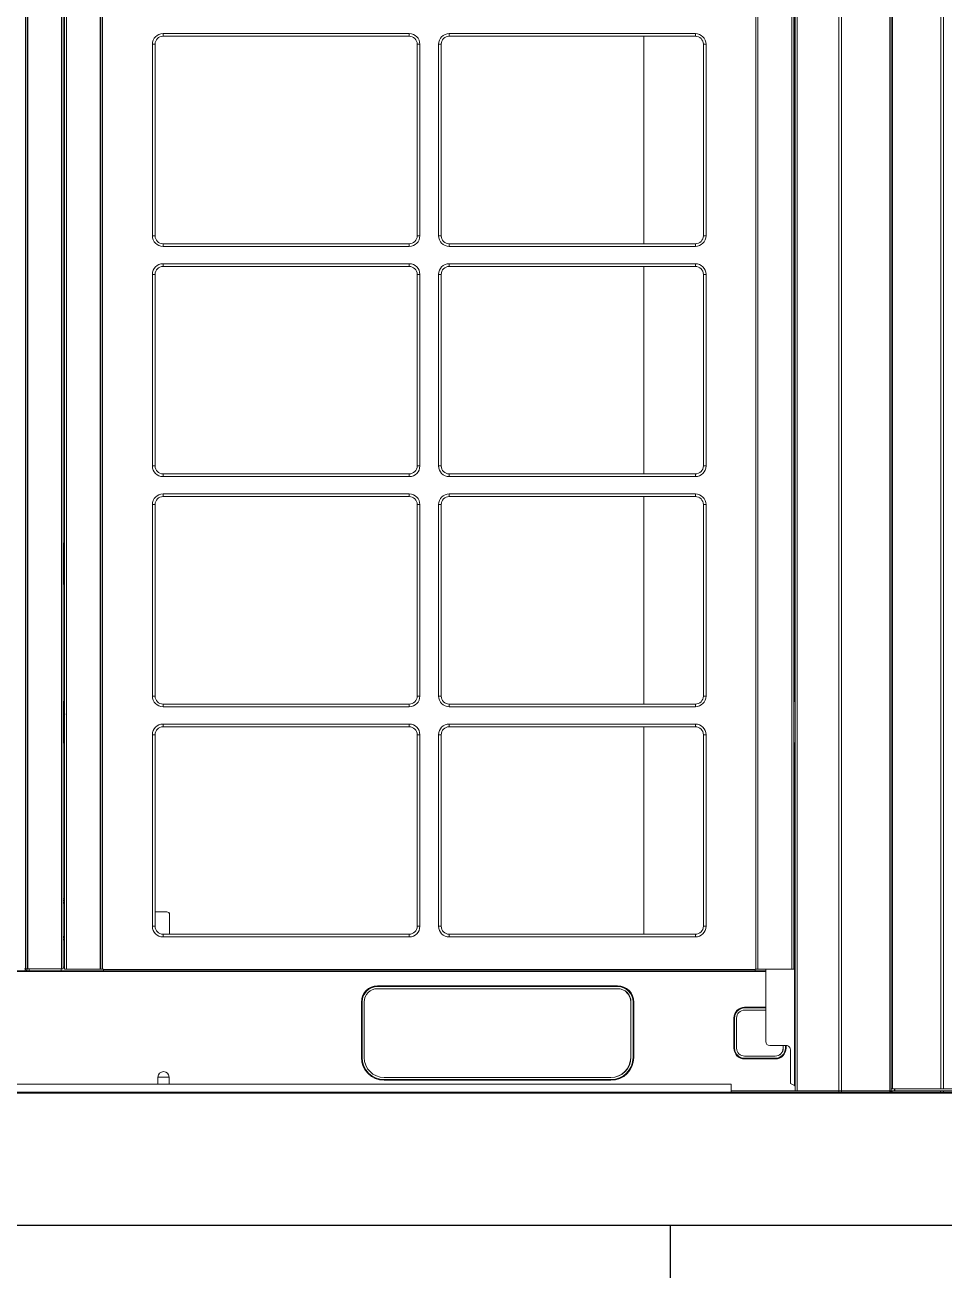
# Model space of a CAD drawing. Header units: millimetres. Extents: x 10547 to 11305, y 9897 to 10391.
# Drawn here: x 10906.71 to 10911.84, y 10362.49 to 10369.45 of the extents above; entities that cross this region are included whole.
import ezdxf

# ---------------------------------------------------------------- set-up
doc = ezdxf.new("R2010")
doc.units = ezdxf.units.MM
for name, color, linetype in [('EHP', 1, 'Continuous'), ('LG-AIRCON', 240, 'Continuous'), ('LG-RLRG', 3, 'Continuous'), ('에어컨', 15, 'Continuous')]:
    doc.layers.add(name, color=color, linetype=linetype)

# ---------------------------------------------------------------- blocks, each defined once
blk = doc.blocks.new('NEWUXA-1')
at = {"layer": 'LG-AIRCON', "color": 0, "linetype": 'Continuous', "lineweight": 13}
for p, q in [((-464.89, 1726.69), (-464.89, 3.3)), ((-465.1, 1.6), (-465, 1.6)), ((-465.1, 0), (-465.1, 1.6)), ((-465.1, 1.6), (-465.1, 0)), ((-465, 0), (-465.1, 0)), ((-465, 1.6), (-465, 1.6)), ((-465, 1.6), (-464.12, 1.6)), ((-465, 0), (-465, 1.6)), ((-465, 1.6), (-465, 0)), ((-465, 0), (-464.12, 0)), ((-465, 0), (-465, 0)), ((-464.12, 1.6), (-427.85, 1.6)), ((-464.12, 1.6), (-464.12, 0)), ((-427.85, 0), (-464.12, 0)), ((-427.74, 3.3), (-464.02, 3.3)), ((-462.3, 3.3), (-462.3, 3.2)), ((-462.3, 1.6), (-462.3, 3.3)), ((-462.3, 3.2), (-462.3, 1.6)), ((-462.2, 3.3), (-462.2, 3.2)), ((-462.2, 1.6), (-462.2, 3.3)), ((-462.2, 3.2), (-428.47, 3.2)), ((-462.2, 1.6), (-462.2, 3.2)), ((-427.85, 1.6), (-425.73, 1.6)), ((-427.85, 0), (-427.85, 1.6)), ((-425.73, 0), (-427.85, 0)), ((-348, 1.6), (-425.73, 1.6)), ((-425.73, 1.6), (-425.73, 0)), ((-348, 0), (-425.73, 0)), ((-394.39, 3.3), (-425.62, 3.3))]:
    blk.add_line(p, q, dxfattribs=at)
for points in [[(-427.74, 3.3), (-427.74, 37.78), (-427.74, 72.26), (-427.74, 106.75), (-427.74, 141.23), (-427.74, 175.71), (-427.74, 210.19), (-427.74, 244.67), (-427.74, 279.16), (-427.74, 313.64), (-427.74, 348.12), (-427.74, 382.6), (-427.74, 417.08), (-427.74, 451.57), (-427.74, 486.05), (-427.74, 520.53), (-427.74, 555.01), (-427.74, 589.5), (-427.74, 623.98), (-427.74, 658.46), (-427.74, 692.94), (-427.74, 727.42), (-427.74, 761.91), (-427.74, 796.39), (-427.74, 830.87)], [(-464.89, 3.3), (-464.89, 37.76), (-464.89, 72.23), (-464.89, 106.69), (-464.89, 141.16), (-464.89, 175.62), (-464.89, 210.09), (-464.89, 244.55), (-464.89, 279.02), (-464.89, 313.48), (-464.89, 347.95), (-464.89, 382.41), (-464.89, 416.88), (-464.89, 451.34), (-464.89, 485.81), (-464.89, 520.27), (-464.89, 554.73), (-464.89, 589.2), (-464.89, 623.66), (-464.89, 658.13), (-464.89, 692.59), (-464.89, 727.06), (-464.89, 761.52), (-464.89, 795.99), (-464.89, 830.45)], [(-464.02, 830.56), (-464.02, 796.09), (-464.02, 761.62), (-464.02, 727.15), (-464.02, 692.68), (-464.02, 658.21), (-464.02, 623.74), (-464.02, 589.27), (-464.02, 554.81), (-464.02, 520.34), (-464.02, 485.87), (-464.02, 451.4), (-464.02, 416.93), (-464.02, 382.46), (-464.02, 347.99), (-464.02, 313.52), (-464.02, 279.05), (-464.02, 244.58), (-464.02, 210.11), (-464.02, 175.64), (-464.02, 141.18), (-464.02, 106.71), (-464.02, 72.24), (-464.02, 37.77), (-464.02, 3.3)], [(-425.62, 830.57), (-425.62, 796.1), (-425.62, 761.63), (-425.62, 727.16), (-425.62, 692.69), (-425.62, 658.22), (-425.62, 623.75), (-425.62, 589.28), (-425.62, 554.81), (-425.62, 520.34), (-425.62, 485.87), (-425.62, 451.4), (-425.62, 416.93), (-425.62, 382.46), (-425.62, 348), (-425.62, 313.53), (-425.62, 279.06), (-425.62, 244.59), (-425.62, 210.12), (-425.62, 175.65), (-425.62, 141.18), (-425.62, 106.71), (-425.62, 72.24), (-425.62, 37.77), (-425.62, 3.3)], [(-464.02, 3.3), (-464.05, 3.3), (-464.09, 3.3), (-464.12, 3.3), (-464.15, 3.3), (-464.18, 3.3), (-464.21, 3.3), (-464.25, 3.3), (-464.27, 3.3), (-464.3, 3.3), (-464.33, 3.3), (-464.36, 3.3), (-464.39, 3.3), (-464.41, 3.3), (-464.44, 3.3), (-464.46, 3.3), (-464.49, 3.3), (-464.51, 3.3), (-464.54, 3.3), (-464.56, 3.3), (-464.58, 3.3), (-464.6, 3.3), (-464.62, 3.3), (-464.64, 3.3), (-464.66, 3.3), (-464.68, 3.3), (-464.69, 3.3), (-464.71, 3.3), (-464.72, 3.3), (-464.74, 3.3), (-464.75, 3.3), (-464.77, 3.3), (-464.78, 3.3), (-464.79, 3.3), (-464.81, 3.3), (-464.82, 3.3), (-464.83, 3.3), (-464.84, 3.3), (-464.84, 3.3), (-464.85, 3.3), (-464.86, 3.3), (-464.87, 3.3), (-464.87, 3.3), (-464.88, 3.3), (-464.88, 3.3), (-464.89, 3.3), (-464.89, 3.3), (-464.89, 3.3), (-464.89, 3.3), (-464.89, 3.3), (-464.9, 3.3)], [(-425.62, 3.3), (-425.67, 3.3), (-425.72, 3.3), (-425.77, 3.3), (-425.82, 3.3), (-425.87, 3.3), (-425.92, 3.3), (-425.96, 3.3), (-426.01, 3.3), (-426.06, 3.3), (-426.11, 3.3), (-426.15, 3.3), (-426.2, 3.3), (-426.24, 3.3), (-426.29, 3.3), (-426.34, 3.3), (-426.38, 3.3), (-426.43, 3.3), (-426.47, 3.3), (-426.51, 3.3), (-426.56, 3.3), (-426.6, 3.3), (-426.65, 3.3), (-426.69, 3.3), (-426.73, 3.3), (-426.77, 3.3), (-426.82, 3.3), (-426.86, 3.3), (-426.9, 3.3), (-426.94, 3.3), (-426.98, 3.3), (-427.02, 3.3), (-427.06, 3.3), (-427.1, 3.3), (-427.14, 3.3), (-427.18, 3.3), (-427.22, 3.3), (-427.26, 3.3), (-427.3, 3.3), (-427.34, 3.3), (-427.38, 3.3), (-427.42, 3.3), (-427.45, 3.3), (-427.49, 3.3), (-427.53, 3.3), (-427.56, 3.3), (-427.6, 3.3), (-427.64, 3.3), (-427.67, 3.3), (-427.71, 3.3), (-427.74, 3.3)]]:
    blk.add_lwpolyline(points, dxfattribs=at)
blk = doc.blocks.new('NEWUXB-1')
at = {"layer": 'LG-AIRCON', "color": 0, "linetype": 'Continuous', "lineweight": 13}
for p, q in [((-28.8, 93.3), (-28.8, 1724.9)), ((-27.5, 1724.9), (-27.5, 93.3)), ((-27, 1724.9), (-27, 93.3)), ((-1.8, 93.3), (-1.8, 1724.9)), ((-0.5, 1724.89), (-0.5, 93.3)), ((0.5, 93), (0.5, 1724.88)), ((1.8, 1724.88), (1.8, 93)), ((27, 93), (27, 1724.88)), ((27.5, 93), (27.5, 1724.88)), ((28.8, 1724.88), (28.8, 93)), ((518.7, 93), (518.7, 1724.88)), ((520, 1724.88), (520, 93)), ((545.7, 93), (545.7, 1724.88)), ((547, 1724.88), (547, 93)), ((548, 1.6), (548, 1724.89)), ((549.5, 1724.89), (549.5, 1.6)), ((547.5, 293.6), (547.5, 1432.6)), ((74.25, 794.3), (258.75, 794.3)), ((74.25, 794.3), (74.25, 792.3)), ((258.75, 794.3), (258.75, 792.3)), ((288.75, 794.3), (473.25, 794.3)), ((288.75, 794.3), (288.75, 792.3)), ((473.25, 794.3), (473.25, 792.3)), ((66.25, 642.75), (66.25, 786.3)), ((68.25, 786.3), (66.25, 786.3)), ((68.25, 642.75), (68.25, 786.3)), ((74.25, 792.3), (258.75, 792.3)), ((266.75, 786.3), (264.75, 786.3)), ((264.75, 786.3), (264.75, 642.75)), ((266.75, 786.3), (266.75, 642.75)), ((280.75, 642.75), (280.75, 786.3)), ((282.75, 786.3), (280.75, 786.3)), ((282.75, 642.75), (282.75, 786.3)), ((288.75, 792.3), (473.25, 792.3)), ((434.76, 792.29), (434.76, 636.75)), ((481.25, 786.3), (479.25, 786.3)), ((479.25, 786.3), (479.25, 642.75)), ((481.25, 786.3), (481.25, 642.75)), ((68.25, 642.75), (66.25, 642.75)), ((74.25, 636.75), (74.25, 634.75)), ((258.75, 636.75), (74.25, 636.75)), ((258.75, 636.75), (258.75, 634.75)), ((266.75, 642.75), (264.75, 642.75)), ((282.75, 642.75), (280.75, 642.75)), ((288.75, 636.75), (288.75, 634.75)), ((473.25, 636.75), (288.75, 636.75)), ((473.25, 636.75), (473.25, 634.75)), ((481.25, 642.75), (479.25, 642.75)), ((258.75, 634.75), (74.25, 634.75)), ((473.25, 634.75), (288.75, 634.75)), ((74.25, 621.75), (258.75, 621.75)), ((74.25, 621.75), (74.25, 619.75)), ((74.25, 619.75), (258.75, 619.75)), ((258.75, 621.75), (258.75, 619.75)), ((288.75, 621.75), (473.25, 621.75)), ((288.75, 621.75), (288.75, 619.75)), ((288.75, 619.75), (473.25, 619.75)), ((434.76, 619.75), (434.76, 464.22)), ((473.25, 621.75), (473.25, 619.75)), ((66.25, 470.2), (66.25, 613.75)), ((68.25, 613.75), (66.25, 613.75)), ((68.25, 470.2), (68.25, 613.75)), ((266.75, 613.75), (264.75, 613.75)), ((264.75, 613.75), (264.75, 470.2)), ((266.75, 613.75), (266.75, 470.2)), ((280.75, 470.2), (280.75, 613.75)), ((282.75, 613.75), (280.75, 613.75)), ((282.75, 470.2), (282.75, 613.75)), ((481.25, 613.75), (479.25, 613.75)), ((479.25, 613.75), (479.25, 470.2)), ((481.25, 613.75), (481.25, 470.2)), ((68.25, 470.2), (66.25, 470.2)), ((266.75, 470.2), (264.75, 470.2)), ((282.75, 470.2), (280.75, 470.2)), ((481.25, 470.2), (479.25, 470.2)), ((74.25, 464.2), (74.25, 462.2)), ((258.75, 464.2), (74.25, 464.2)), ((258.75, 462.2), (74.25, 462.2)), ((258.75, 464.2), (258.75, 462.2)), ((288.75, 464.2), (288.75, 462.2)), ((473.25, 464.2), (288.75, 464.2)), ((473.25, 462.2), (288.75, 462.2)), ((473.25, 464.2), (473.25, 462.2)), ((74.25, 449.2), (258.75, 449.2)), ((74.25, 449.2), (74.25, 447.2)), ((258.75, 449.2), (258.75, 447.2)), ((288.75, 449.2), (473.25, 449.2)), ((288.75, 449.2), (288.75, 447.2)), ((473.25, 449.2), (473.25, 447.2)), ((66.25, 297.65), (66.25, 441.2)), ((68.25, 441.2), (66.25, 441.2)), ((68.25, 297.65), (68.25, 441.2)), ((74.25, 447.2), (258.75, 447.2)), ((266.75, 441.2), (264.75, 441.2)), ((264.75, 441.2), (264.75, 297.65)), ((266.75, 441.2), (266.75, 297.65)), ((280.75, 297.65), (280.75, 441.2)), ((282.75, 441.2), (280.75, 441.2)), ((282.75, 297.65), (282.75, 441.2)), ((288.75, 447.2), (473.25, 447.2)), ((434.76, 447.22), (434.76, 291.66)), ((481.25, 441.2), (479.25, 441.2)), ((479.25, 441.2), (479.25, 297.65)), ((481.25, 441.2), (481.25, 297.65)), ((-0.19, 381.5), (-0.19, 412.5)), ((-0.5, 381.5), (-0.19, 381.5)), ((-0.19, 293.5), (-0.19, 262.5)), ((0.5, 293.5), (-0.19, 293.5)), ((68.25, 297.65), (66.25, 297.65)), ((74.25, 291.65), (74.25, 289.65)), ((258.75, 291.65), (74.25, 291.65)), ((258.75, 289.65), (74.25, 289.65)), ((258.75, 291.65), (258.75, 289.65)), ((266.75, 297.65), (264.75, 297.65)), ((282.75, 297.65), (280.75, 297.65)), ((288.75, 291.65), (288.75, 289.65)), ((473.25, 291.65), (288.75, 291.65)), ((473.25, 289.65), (288.75, 289.65)), ((473.25, 291.65), (473.25, 289.65)), ((481.25, 297.65), (479.25, 297.65)), ((547, 293.6), (547.5, 293.6)), ((548, 293.6), (547.5, 293.6)), ((74.25, 276.65), (258.75, 276.65)), ((74.25, 276.65), (74.25, 274.65)), ((74.25, 274.65), (258.75, 274.65)), ((258.75, 276.65), (258.75, 274.65)), ((288.75, 276.65), (473.25, 276.65)), ((288.75, 276.65), (288.75, 274.65)), ((288.75, 274.65), (473.25, 274.65)), ((434.76, 274.66), (434.76, 119.1)), ((473.25, 276.65), (473.25, 274.65)), ((-0.19, 262.5), (0.5, 262.5)), ((66.25, 125.1), (66.25, 268.65)), ((68.25, 268.65), (66.25, 268.65)), ((68.25, 125.1), (68.25, 268.65)), ((266.75, 268.65), (264.75, 268.65)), ((264.75, 268.65), (264.75, 125.1)), ((266.75, 268.65), (266.75, 125.1)), ((280.75, 125.1), (280.75, 268.65)), ((282.75, 268.65), (280.75, 268.65)), ((282.75, 125.1), (282.75, 268.65)), ((481.25, 268.65), (479.25, 268.65)), ((479.25, 268.65), (479.25, 125.1)), ((481.25, 268.65), (481.25, 125.1)), ((547.5, 262.6), (547, 262.6)), ((547.5, 5.62), (547.5, 262.6)), ((547.5, 262.6), (548, 262.6)), ((-0.5, 145.73), (0.5, 145.73)), ((0.5, 144.31), (-0.5, 144.31)), ((-0.5, 143.19), (0.5, 143.19)), ((0.5, 142.49), (-0.5, 142.49)), ((68.25, 135.9), (77.1, 135.9)), ((77.1, 135.9), (77.18, 135.9)), ((79.09, 133.9), (79.09, 119.1)), ((79.17, 133.9), (79.09, 133.9)), ((79.17, 133.9), (79.17, 119.1)), ((68.25, 125.1), (66.25, 125.1)), ((266.75, 125.1), (264.75, 125.1)), ((282.75, 125.1), (280.75, 125.1)), ((481.25, 125.1), (479.25, 125.1)), ((-0.5, 117.31), (0.5, 117.31)), ((0.5, 116.61), (-0.5, 116.61)), ((-0.5, 115.49), (0.5, 115.49)), ((0.5, 114.83), (-0.5, 114.7)), ((74.25, 119.1), (74.25, 117.1)), ((258.75, 119.1), (74.25, 119.1)), ((258.75, 117.1), (74.25, 117.1)), ((258.75, 119.1), (258.75, 117.1)), ((288.75, 119.1), (288.75, 117.1)), ((473.25, 119.1), (288.75, 119.1)), ((473.25, 117.1), (288.75, 117.1)), ((473.25, 119.1), (473.25, 117.1)), ((-0.5, 94.4), (0.5, 94.4)), ((526, 91.2), (-224.9, 91.2)), ((-224.5, 91.7), (526, 91.7)), ((-28.8, 93.3), (-29.5, 93.3)), ((-29.1, 92.5), (-29.1, 91.7)), ((-29.1, 91.7), (-28.8, 91.7)), ((-27.5, 93.3), (-28.8, 93.3)), ((-27.5, 93), (-27.5, 93.3)), ((-27, 93.3), (-27.5, 93.3)), ((-26, 93.3), (-27, 93.3)), ((-26, 93.1), (-26, 93.3)), ((-26, 93.1), (-2, 93.1)), ((-26, 91.8), (-26, 93.1)), ((-2, 91.8), (-26, 91.8)), ((-2, 93.3), (-2, 93.1)), ((-1.8, 93.3), (-2, 93.3)), ((-2, 93.1), (-2, 91.8)), ((-0.5, 93.3), (-1.8, 93.3)), ((1.8, 93), (0.5, 93)), ((1.8, 93), (27, 93)), ((27.5, 93), (27, 93)), ((27.5, 93), (28.8, 93)), ((29.5, 93), (28.8, 93)), ((29.5, 92.7), (29.5, 93)), ((29.5, 92.7), (518, 92.7)), ((29.5, 91.4), (29.5, 92.7)), ((518, 91.4), (29.5, 91.4)), ((518, 92.7), (518, 93)), ((518.7, 93), (518, 93)), ((518, 92.7), (518, 91.4)), ((520, 93), (518.7, 93)), ((545.7, 93), (520, 93)), ((526, 38.64), (526, 93)), ((547, 93), (545.7, 93)), ((235, 79.9), (235, 80.4)), ((415, 80.4), (235, 80.4)), ((415, 79.9), (235, 79.9)), ((415, 78.3), (235, 78.3)), ((415, 79.9), (415, 80.4)), ((223.4, 68.3), (222.9, 68.3)), ((222.9, 68.3), (222.9, 26.7)), ((223.4, 68.3), (223.4, 26.7)), ((225, 68.3), (225, 26.7)), ((424.81, 68.3), (425, 68.3)), ((424.81, 26.7), (424.81, 68.3)), ((425, 26.7), (425, 68.3)), ((426.6, 68.3), (427.1, 68.3)), ((426.6, 26.7), (426.6, 68.3)), ((427.1, 26.7), (427.1, 68.3)), ((502.6, 56.25), (502.1, 56.25)), ((502.1, 56.25), (502.1, 33.75)), ((502.6, 33.75), (502.6, 56.25)), ((504.2, 33.75), (504.2, 56.25)), ((510.2, 63.85), (510.2, 64.35)), ((526, 64.35), (510.2, 64.35)), ((510.2, 63.85), (526, 63.85)), ((510.2, 62.25), (526, 62.25)), ((526, 38.62), (526, 38.64)), ((502.6, 33.75), (502.1, 33.75)), ((529, 35.64), (541.51, 35.64)), ((529, 35.62), (539.01, 35.62)), ((539.01, 33.75), (539.01, 35.64)), ((539.2, 33.75), (539.01, 33.75)), ((539.2, 35.64), (539.2, 33.75)), ((540.8, 35.64), (540.8, 33.75)), ((540.8, 33.75), (541.3, 33.75)), ((541.3, 33.75), (541.3, 35.64)), ((544.5, 18.99), (544.51, 32.64)), ((223.4, 26.7), (222.9, 26.7)), ((424.81, 26.7), (425, 26.7)), ((426.6, 26.7), (427.1, 26.7)), ((533.2, 27.75), (510.2, 27.75)), ((510.2, 25.65), (510.2, 26.15)), ((533.2, 26.15), (510.2, 26.15)), ((510.2, 25.65), (533.2, 25.65)), ((533.2, 25.65), (533.2, 26.15)), ((544.5, 18.99), (544.5, 7.15)), ((70.46, 12), (78.74, 12)), ((70.46, 6.6), (70.46, 12)), ((78.74, 12), (78.74, 6.6)), ((240, 11.7), (410, 11.7)), ((240, 10.1), (240, 9.6)), ((240, 10.1), (410, 10.1)), ((240, 9.6), (410, 9.6)), ((410, 10.1), (410, 9.6)), ((-500, 6.6), (500, 6.6)), ((500, 0), (-500, 0)), ((500, 0), (500, 6.6)), ((500, 1.6), (503, 1.6)), ((503, 0), (500, 0)), ((503, 1.6), (580.73, 1.6)), ((503, 0), (580.73, 0)), ((547.5, 5.62), (544.5, 7.15)), ((580.73, 1.6), (549.5, 1.6)), ((582.85, 1.6), (580.73, 1.6)), ((580.73, 1.6), (580.73, 0)), ((580.73, 0), (582.85, 0)), ((619.12, 1.6), (582.85, 1.6)), ((582.85, 0), (582.85, 1.6)), ((619.12, 1.6), (582.85, 1.6)), ((582.85, 0), (619.12, 0)), ((620, 1.6), (619.12, 1.6)), ((619.12, 1.6), (619.12, 0)), ((620, 0), (619.12, 0)), ((620, 0), (620, 1.6))]:
    blk.add_line(p, q, dxfattribs=at)
for points in [[(580.73, 1.6), (580.73, 36.06), (580.73, 70.53), (580.73, 104.99), (580.73, 139.45), (580.73, 173.92), (580.73, 208.38), (580.73, 242.84), (580.73, 277.31), (580.73, 311.77), (580.73, 346.23), (580.73, 380.69), (580.73, 415.16), (580.73, 449.62), (580.73, 484.08), (580.73, 518.55), (580.73, 553.01), (580.73, 587.47), (580.73, 621.94), (580.73, 656.4), (580.73, 690.86), (580.73, 725.33), (580.73, 759.79), (580.73, 794.25), (580.73, 828.72)], [(582.85, 828.89), (582.85, 794.42), (582.85, 759.95), (582.85, 725.48), (582.85, 691.01), (582.85, 656.53), (582.85, 622.06), (582.85, 587.59), (582.85, 553.12), (582.85, 518.65), (582.85, 484.18), (582.85, 449.71), (582.85, 415.24), (582.85, 380.77), (582.85, 346.3), (582.85, 311.83), (582.85, 277.36), (582.85, 242.89), (582.85, 208.42), (582.85, 173.95), (582.85, 139.48), (582.85, 105.01), (582.85, 70.54), (582.85, 36.07), (582.85, 1.6)], [(619.12, 1.6), (619.12, 36.06), (619.12, 70.51), (619.12, 104.97), (619.12, 139.42), (619.12, 173.88), (619.12, 208.33), (619.12, 242.79), (619.12, 277.24), (619.12, 311.7), (619.12, 346.15), (619.12, 380.61), (619.12, 415.06), (619.12, 449.52), (619.12, 483.97), (619.12, 518.43), (619.12, 552.88), (619.12, 587.34), (619.12, 621.79), (619.12, 656.25), (619.12, 690.7), (619.12, 725.16), (619.12, 759.61), (619.12, 794.07), (619.12, 828.52)], [(620, 828.51), (620, 794.05), (620, 759.6), (620, 725.14), (620, 690.69), (620, 656.23), (620, 621.78), (620, 587.33), (620, 552.87), (620, 518.42), (620, 483.96), (620, 449.51), (620, 415.05), (620, 380.6), (620, 346.14), (620, 311.69), (620, 277.24), (620, 242.78), (620, 208.33), (620, 173.87), (620, 139.42), (620, 104.96), (620, 70.51), (620, 36.05), (620, 1.6)], [(-0.06, 384.89), (-0.07, 384.9), (-0.07, 384.9), (-0.08, 384.91), (-0.09, 384.91), (-0.09, 384.92), (-0.1, 384.93), (-0.11, 384.93), (-0.11, 384.94), (-0.12, 384.94), (-0.12, 384.95), (-0.13, 384.95), (-0.14, 384.96), (-0.14, 384.97), (-0.15, 384.97), (-0.16, 384.98), (-0.16, 384.98), (-0.17, 384.99), (-0.18, 384.99), (-0.18, 385), (-0.19, 385), (-0.19, 385.01), (-0.2, 385.02), (-0.21, 385.02), (-0.21, 385.03), (-0.22, 385.03), (-0.23, 385.04), (-0.23, 385.04), (-0.24, 385.05), (-0.25, 385.06), (-0.25, 385.06), (-0.26, 385.07), (-0.26, 385.07), (-0.27, 385.08), (-0.28, 385.08), (-0.28, 385.09), (-0.29, 385.09), (-0.3, 385.1), (-0.3, 385.11), (-0.31, 385.11), (-0.32, 385.12), (-0.32, 385.12), (-0.33, 385.13), (-0.34, 385.13), (-0.34, 385.14), (-0.35, 385.15), (-0.35, 385.15), (-0.36, 385.16), (-0.37, 385.16), (-0.37, 385.17), (-0.38, 385.17)], [(0.12, 383.88), (0.12, 383.89), (0.11, 383.9), (0.1, 383.91), (0.09, 383.92), (0.08, 383.93), (0.07, 383.94), (0.06, 383.94), (0.05, 383.95), (0.04, 383.96), (0.03, 383.97), (0.02, 383.98), (0.01, 383.99), (0, 384), (-0.01, 384.01), (-0.02, 384.02), (-0.03, 384.03), (-0.04, 384.03), (-0.05, 384.04), (-0.06, 384.05), (-0.07, 384.06), (-0.08, 384.07), (-0.09, 384.08), (-0.09, 384.09), (-0.1, 384.1), (-0.11, 384.11), (-0.12, 384.11), (-0.13, 384.12), (-0.14, 384.13), (-0.15, 384.14), (-0.16, 384.15), (-0.17, 384.16), (-0.18, 384.17), (-0.19, 384.18), (-0.2, 384.19), (-0.21, 384.2), (-0.22, 384.2), (-0.23, 384.21), (-0.24, 384.22), (-0.25, 384.23), (-0.26, 384.24), (-0.27, 384.25), (-0.28, 384.26), (-0.29, 384.27), (-0.3, 384.28), (-0.31, 384.29), (-0.32, 384.29), (-0.33, 384.3), (-0.34, 384.31), (-0.35, 384.32), (-0.36, 384.33)], [(0.65, 289.2), (0.63, 289.2), (0.62, 289.2), (0.6, 289.2), (0.59, 289.2), (0.58, 289.2), (0.56, 289.2), (0.55, 289.2), (0.53, 289.2), (0.52, 289.2), (0.51, 289.2), (0.49, 289.2), (0.48, 289.2), (0.46, 289.2), (0.45, 289.2), (0.44, 289.2), (0.42, 289.2), (0.41, 289.2), (0.39, 289.2), (0.38, 289.2), (0.37, 289.2), (0.35, 289.2), (0.34, 289.2), (0.32, 289.2), (0.31, 289.2), (0.3, 289.2), (0.28, 289.2), (0.27, 289.2), (0.25, 289.2), (0.24, 289.2), (0.22, 289.2), (0.21, 289.2), (0.2, 289.2), (0.18, 289.2), (0.17, 289.2), (0.15, 289.2), (0.14, 289.2), (0.13, 289.2), (0.11, 289.2), (0.1, 289.2), (0.08, 289.2), (0.07, 289.2), (0.05, 289.2), (0.04, 289.2), (0.03, 289.2), (0.01, 289.2), (0, 289.2), (-0.02, 289.2), (-0.03, 289.2), (-0.05, 289.2), (-0.06, 289.2)], [(0.11, 284.1), (0.12, 284.1), (0.13, 284.1), (0.15, 284.1), (0.16, 284.1), (0.17, 284.1), (0.19, 284.1), (0.2, 284.1), (0.22, 284.1), (0.23, 284.1), (0.24, 284.1), (0.26, 284.1), (0.27, 284.1), (0.28, 284.1), (0.3, 284.1), (0.31, 284.1), (0.32, 284.1), (0.34, 284.1), (0.35, 284.1), (0.36, 284.1), (0.38, 284.1), (0.39, 284.1), (0.4, 284.1), (0.42, 284.1), (0.43, 284.1), (0.44, 284.1), (0.46, 284.1), (0.47, 284.1), (0.48, 284.1), (0.5, 284.1), (0.51, 284.1), (0.52, 284.1), (0.54, 284.1), (0.55, 284.1), (0.56, 284.1), (0.58, 284.1), (0.59, 284.1), (0.6, 284.1), (0.62, 284.1), (0.63, 284.1), (0.64, 284.1), (0.66, 284.1), (0.67, 284.1), (0.68, 284.1), (0.7, 284.1), (0.71, 284.1), (0.72, 284.1), (0.74, 284.1), (0.75, 284.1), (0.76, 284.1), (0.78, 284.1)], [(582.85, 1.6), (582.81, 1.6), (582.78, 1.6), (582.74, 1.6), (582.71, 1.6), (582.67, 1.6), (582.63, 1.6), (582.6, 1.6), (582.56, 1.6), (582.52, 1.6), (582.48, 1.6), (582.45, 1.6), (582.41, 1.6), (582.37, 1.6), (582.33, 1.6), (582.29, 1.6), (582.25, 1.6), (582.21, 1.6), (582.17, 1.6), (582.13, 1.6), (582.09, 1.6), (582.05, 1.6), (582.01, 1.6), (581.96, 1.6), (581.92, 1.6), (581.88, 1.6), (581.84, 1.6), (581.79, 1.6), (581.75, 1.6), (581.71, 1.6), (581.66, 1.6), (581.62, 1.6), (581.58, 1.6), (581.53, 1.6), (581.49, 1.6), (581.44, 1.6), (581.4, 1.6), (581.35, 1.6), (581.3, 1.6), (581.26, 1.6), (581.21, 1.6), (581.16, 1.6), (581.12, 1.6), (581.07, 1.6), (581.02, 1.6), (580.97, 1.6), (580.92, 1.6), (580.88, 1.6), (580.83, 1.6), (580.78, 1.6), (580.73, 1.6)], [(620, 1.6), (619.12, 1.6)]]:
    blk.add_lwpolyline(points, dxfattribs=at)
for centre, radius, start, end in [((74.25, 786.3), 8, 90, 180), ((258.75, 786.3), 8, 0, 90), ((288.75, 786.3), 8, 90, 180), ((473.25, 786.3), 8, 0, 90), ((74.25, 786.3), 6, 90, 180), ((258.75, 786.3), 6, 0, 90), ((288.75, 786.3), 6, 90, 180), ((473.25, 786.3), 6, 0, 90), ((74.25, 642.75), 8, 180, 270), ((74.25, 642.75), 6, 180, 270), ((258.75, 642.75), 8, 270, 0), ((258.75, 642.75), 6, 270, 0), ((288.75, 642.75), 8, 180, 270), ((288.75, 642.75), 6, 180, 270), ((473.25, 642.75), 8, 270, 0), ((473.25, 642.75), 6, 270, 0), ((74.25, 613.75), 8, 90, 180), ((74.25, 613.75), 6, 90, 180), ((258.75, 613.75), 8, 0, 90), ((258.75, 613.75), 6, 0, 90), ((288.75, 613.75), 8, 90, 180), ((288.75, 613.75), 6, 90, 180), ((473.25, 613.75), 8, 0, 90), ((473.25, 613.75), 6, 0, 90), ((74.25, 470.2), 8, 180, 270), ((74.25, 470.2), 6, 180, 270), ((258.75, 470.2), 8, 270, 0), ((258.75, 470.2), 6, 270, 0), ((288.75, 470.2), 8, 180, 270), ((288.75, 470.2), 6, 180, 270), ((473.25, 470.2), 8, 270, 0), ((473.25, 470.2), 6, 270, 0), ((74.25, 441.2), 8, 90, 180), ((258.75, 441.2), 8, 0, 90), ((288.75, 441.2), 8, 90, 180), ((473.25, 441.2), 8, 0, 90), ((74.25, 441.2), 6, 90, 180), ((258.75, 441.2), 6, 0, 90), ((288.75, 441.2), 6, 90, 180), ((473.25, 441.2), 6, 0, 90), ((74.25, 297.65), 8, 180, 270), ((74.25, 297.65), 6, 180, 270), ((258.75, 297.65), 8, 270, 0), ((258.75, 297.65), 6, 270, 0), ((288.75, 297.65), 8, 180, 270), ((288.75, 297.65), 6, 180, 270), ((473.25, 297.65), 8, 270, 0), ((473.25, 297.65), 6, 270, 0), ((74.25, 268.65), 8, 90, 180), ((74.25, 268.65), 6, 90, 180), ((258.75, 268.65), 8, 0, 90), ((258.75, 268.65), 6, 0, 90), ((288.75, 268.65), 8, 90, 180), ((288.75, 268.65), 6, 90, 180), ((473.25, 268.65), 8, 0, 90), ((473.25, 268.65), 6, 0, 90), ((74.25, 125.1), 8, 180, 270), ((74.25, 125.1), 6, 180, 270), ((258.75, 125.1), 8, 270, 0), ((258.75, 125.1), 6, 270, 0), ((288.75, 125.1), 8, 180, 270), ((288.75, 125.1), 6, 180, 270), ((473.25, 125.1), 8, 270, 0), ((473.25, 125.1), 6, 270, 0), ((-29.1, 93.3), 0.8, 270, 0), ((-28.8, 93), 1.3, 270, 0), ((235, 68.3), 12.1, 90, 180), ((235, 68.3), 11.6, 90, 180), ((235, 68.3), 10, 90, 180), ((415, 68.3), 12.1, 0, 90), ((415, 68.3), 11.6, 0, 90), ((415, 68.3), 10, 0, 90), ((414.81, 68.3), 10, 0, 48.59014), ((510.2, 56.25), 8.1, 90, 180), ((510.2, 56.25), 7.6, 90, 180), ((510.2, 56.25), 6, 90, 180), ((529, 38.64), 3, 180, 270), ((529, 38.62), 3, 180, 270), ((510.2, 33.75), 8.1, 180, 270), ((510.2, 33.75), 7.6, 180, 270), ((510.2, 33.75), 6, 180, 270), ((533.01, 33.75), 6, 270, 0), ((533.2, 33.75), 8.1, 270, 0), ((533.2, 33.75), 6, 270, 0), ((533.2, 33.75), 7.6, 270, 0), ((541.51, 32.64), 3, 359.94643, 90), ((240, 26.7), 17.1, 180, 270), ((240, 26.7), 16.6, 180, 270), ((240, 26.7), 15, 180, 270), ((409.81, 26.7), 15, 270, 0), ((410, 26.7), 17.1, 270, 0), ((410, 26.7), 16.6, 270, 0), ((410, 26.7), 15, 270, 0), ((74.6, 12), 4.14, 0, 180)]:
    blk.add_arc(centre, radius, start, end, dxfattribs=at)
for centre, major_axis, ratio, start_param, end_param in [((77.1, 133.9), (0, -2), 0.994522, 1.570796, 3.141593), ((77.18, 133.9), (0, 2), 0.994522, 4.712389, 6.283185), ((547.5, 5.37), (-0.486, 0.309), 0.385487, 3.381943, 4.95274)]:
    blk.add_ellipse(centre, major_axis=major_axis, ratio=ratio, start_param=start_param, end_param=end_param, dxfattribs=at)
blk = doc.blocks.new('NEWUXA+UXB-1')
at = {"layer": 'EHP', "color": 0}
for name, p in [('NEWUXB-1', (0, 0)), ('NEWUXA-1', (1084.96, 0))]:
    blk.add_blockref(name, p, dxfattribs=at)

msp = doc.modelspace()

# ---------------------------------------------------------------- linework, layer by layer
at = {"layer": 'LG-RLRG'}
msp.add_line((10910.3115, 10362.7421), (10910.3115, 10355.7409, 0), dxfattribs=at)
at = {"layer": '에어컨', "color": 8}
msp.add_lwpolyline([(10901.1767, 10363.4871), (10919.4463, 10363.4871), (10919.4463, 10362.7421), (10901.1767, 10362.7421)], close=True, dxfattribs=at)

# ---------------------------------------------------------------- block references
at = {"layer": 'LG-AIRCON', "color": 1, "xscale": 0.007449840356167105, "yscale": 0.007449840356167105, "zscale": 0.007449840356167105}
msp.add_blockref('NEWUXA+UXB-1', (10906.9271, 10363.4812), dxfattribs=at)

doc.saveas('drawing.dxf')
